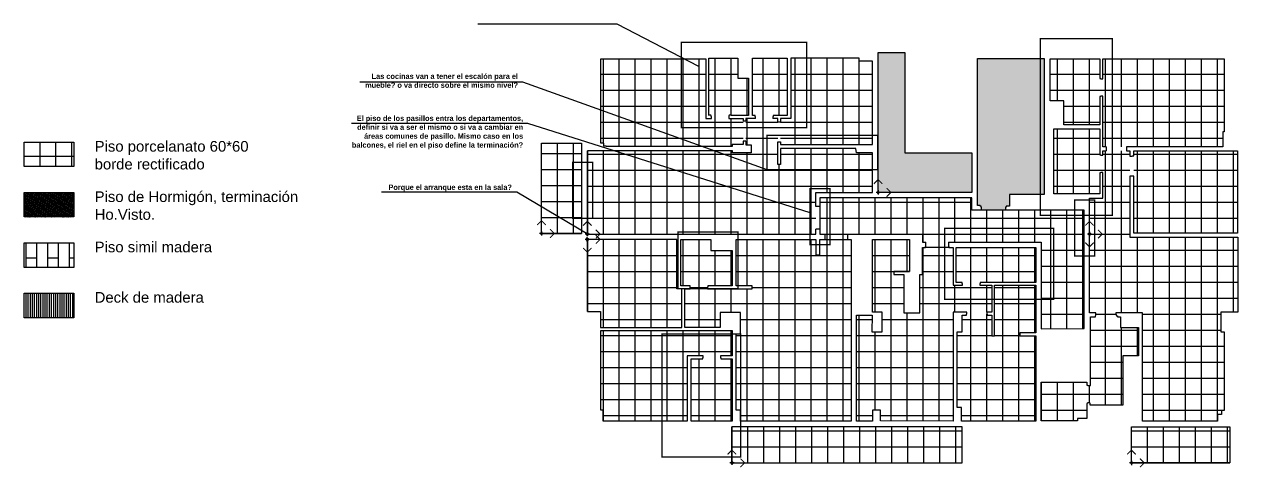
# Model space of a CAD drawing. Header units: metres. Extents: x 320 to 393, y -284 to -70.
# Drawn here: x 319.81 to 365.36, y -135.88 to -119.25 of the extents above; entities that cross this region are included whole.
import ezdxf

# ---------------------------------------------------------------- set-up
doc = ezdxf.new("R2010")
doc.units = ezdxf.units.M
for name, color, linetype in [('A-Cielorraso', 1, 'Continuous'), ('CIELORRASO HT', 123, 'Continuous'), ('contorno', 2, 'Continuous'), ('hatch piso hormigon', 253, 'Continuous'), ('Hatch pisos', 252, 'Continuous'), ('Hatch pisos balcones', 252, 'Continuous')]:
    doc.layers.add(name, color=color, linetype=linetype)
doc.layers.add('CORRECCIONES', color=1, linetype='Continuous', plot=False)
doc.styles.get("Standard").update_dxf_attribs({"font": 'arial.ttf'})
pattern_1 = [(0, (340.94563, -127.1151), (0, 0.6), []), (90, (340.94563, -127.1151), (-0.6, 4e-17), [])]
pattern_2 = [(0, (340.94563, -127.3151), (0, 0.6), []), (90, (340.94563, -127.3151), (-0.6, 4e-17), [])]
pattern_3 = [(0, (340.94563, -127.3151), (0, 0.6), []), (90, (340.94563, -127.3151), (-0.6, 4e-17), [])]
pattern_4 = [(0, (340.94563, -127.115), (0, 0.6), []), (90, (340.94563, -127.115), (-0.6, 4e-17), [])]

# ---------------------------------------------------------------- blocks, each defined once
blk = doc.blocks.new('dsdadaaa')
at = {"layer": 'contorno', "color": 1}
for p, q in [((338.433, -127.315), (338.273, -127.315)), ((338.352, -127.395), (338.352, -127.235))]:
    blk.add_line(p, q, dxfattribs=at)
at = {"layer": 'contorno', "color": 3, "const_width": 0.04}
blk.add_lwpolyline([(338.512, -127.635), (338.352, -127.795), (338.192, -127.635), (338.352, -127.795), (338.352, -127.315), (338.832, -127.315), (338.672, -127.475), (338.832, -127.315), (338.672, -127.155)], dxfattribs=at)
at = {"layer": 'contorno', "color": 1}
blk.add_circle((338.353, -127.315), 0.04, dxfattribs=at)

msp = doc.modelspace()

# ---------------------------------------------------------------- hatches: boundary and pattern name
at = {"layer": 'CIELORRASO HT', "transparency": 33554559}
h = msp.add_hatch(dxfattribs=at)
h.set_pattern_fill('ANSI31', color=256, scale=0.025, angle=225)
h.paths.add_polyline_path([(319.81, -129.337), (321.668, -129.337), (321.668, -130.25), (319.81, -130.25)])
at = {"layer": 'hatch piso hormigon', "true_color": 0x139b48, "transparency": 33554559}
h = msp.add_hatch(dxfattribs=at)
h.set_pattern_fill('ANSI36', color=114, scale=0.01)
h.set_pattern_definition([(45, (351.860926, -125.55388), (0.01683798, 0.06173926), [0.079375, -0.015875, 0, -0.015875])])
h.paths.add_polyline_path([(352.861, -124.075), (352.861, -120.305), (351.861, -120.305), (351.861, -125.534, -0.414218), (351.881, -125.554), (355.376, -125.554), (355.376, -124.075)])
h = msp.add_hatch(dxfattribs=at)
h.set_pattern_fill('ANSI36', color=114, scale=0.01)
h.paths.add_polyline_path([(358.096, -120.526), (355.596, -120.526), (355.596, -126.05), (355.696, -126.05), (355.696, -126.065), (355.731, -126.065), (355.731, -126.102), (355.746, -126.102), (355.746, -126.215), (356.646, -126.215), (356.646, -126.102), (356.661, -126.102), (356.661, -126.065), (356.796, -126.065), (356.796, -125.626), (358.096, -125.626)])
h = msp.add_hatch(dxfattribs=at)
h.set_pattern_fill('ANSI36', color=114, scale=0.01)
h.paths.add_polyline_path([(319.81, -125.562), (321.668, -125.562), (321.668, -126.475), (319.81, -126.475)])
at = {"layer": 'Hatch pisos'}
h = msp.add_hatch(dxfattribs=at)
h.set_pattern_fill('_USER', color=256, scale=0.6, double=1, pattern_type=0)
h.set_pattern_definition(pattern_1)
h.paths.add_polyline_path([(341.446, -123.704), (341.566, -123.704), (341.566, -123.82), (341.645, -123.82), (341.646, -120.549), (341.446, -120.549)])
h = msp.add_hatch(dxfattribs=at)
h.set_pattern_fill('_USER', color=256, scale=0.6, double=1, pattern_type=0)
h.set_pattern_definition(pattern_1)
h.paths.add_polyline_path([(345.391, -120.549), (341.646, -120.549), (341.646, -123.834), (346.376, -123.834), (346.376, -123.755), (346.789, -123.755), (346.789, -122.78), (345.391, -122.78)])
at = {"layer": 'Hatch pisos', "true_color": 0x636466}
h = msp.add_hatch(dxfattribs=at)
h.set_pattern_fill('_USER', color=251, scale=0.6, double=1, pattern_type=0)
h.set_pattern_definition(pattern_1)
h.paths.add_polyline_path([(346.271, -122.66), (346.341, -122.66), (346.341, -122.67), (346.996, -122.67), (346.996, -121.274), (346.595, -121.274), (346.595, -120.524), (345.501, -120.524), (345.501, -122.67), (345.511, -122.67), (345.511, -122.66), (345.581, -122.66), (345.581, -122.67), (345.591, -122.67), (345.591, -122.706), (345.601, -122.706), (345.601, -122.78), (346.251, -122.78), (346.251, -122.706), (346.261, -122.706), (346.261, -122.67), (346.271, -122.67)])
h.paths.add_polyline_path([(347.146, -122.67), (347.249, -122.67), (347.249, -122.706), (347.259, -122.706), (347.259, -122.78), (347.909, -122.78), (347.909, -122.706), (347.919, -122.706), (347.919, -122.67), (348.446, -122.67), (348.446, -120.524), (347.146, -120.524)])
at = {"layer": 'Hatch pisos'}
h = msp.add_hatch(dxfattribs=at)
h.set_pattern_fill('_USER', color=256, scale=0.6, double=1, pattern_type=0)
h.set_pattern_definition(pattern_1)
h.paths.add_polyline_path([(351.411, -123.76), (351.651, -123.76), (351.651, -120.626), (351.146, -120.626), (351.146, -120.524), (348.586, -120.524), (348.586, -122.78), (348.211, -122.78), (348.201, -122.78), (348.201, -123.76)])
at = {"layer": 'Hatch pisos', "true_color": 0x636466}
h = msp.add_hatch(dxfattribs=at)
h.set_pattern_fill('_USER', color=251, scale=0.6, double=1, pattern_type=0)
h.set_pattern_definition([(0, (359.7958, -127.1151), (0, 0.6), []), (90, (359.7958, -127.1151), (-0.6, 4e-17), [])])
h.paths.add_polyline_path([(360.18, -124.15), (360.18, -123.171), (358.456, -123.171), (358.456, -125.611), (360.18, -125.611), (360.18, -124.82), (360.216, -124.82), (360.216, -124.81), (360.29, -124.81), (360.29, -124.16), (360.216, -124.16), (360.216, -124.15)])
h.paths.add_polyline_path([(358.826, -122.121), (358.826, -123.021), (360.18, -123.021), (360.18, -121.954), (360.216, -121.954), (360.216, -121.944), (360.29, -121.944), (360.29, -121.944), (360.29, -121.294), (360.216, -121.294), (360.216, -121.284), (360.18, -121.284), (360.18, -120.541), (358.316, -120.54), (358.316, -122.121)])
at = {"layer": 'Hatch pisos'}
h = msp.add_hatch(dxfattribs=at)
h.set_pattern_fill('_USER', color=256, scale=0.6, double=1, pattern_type=0)
h.set_pattern_definition([(0, (359.7957, -127.1151), (0, 0.6), []), (90, (359.7957, -127.1151), (-0.6, 4e-17), [])])
h.paths.add_polyline_path([(364.795, -123.841), (364.795, -123.276), (364.846, -123.276), (364.846, -120.541), (360.291, -120.541), (360.29, -123.841)])
h.paths.add_polyline_path([(361.46, -123.99), (361.46, -127.076), (365.35, -127.076), (365.35, -123.991)], flags=17)
h.paths.add_polyline_path([(361.31, -127.226), (361.31, -123.99), (360.29, -123.99), (360.29, -125.766), (359.796, -125.766), (359.796, -130.063), (361.79, -130.063), (361.79, -134.129), (364.602, -134.135), (364.602, -133.881), (364.744, -133.881), (364.744, -133.726), (364.855, -133.726), (364.855, -130.783), (364.725, -130.783), (364.725, -130.043), (365.359, -130.043), (365.359, -127.226)])
h = msp.add_hatch(dxfattribs=at)
h.set_pattern_fill('_USER', color=256, scale=0.6, double=1, pattern_type=0)
h.set_pattern_definition(pattern_1)
h.paths.add_polyline_path([(349.525, -125.554), (351.646, -125.554), (351.646, -124.075), (351.046, -124.075), (351.029, -123.91), (348.201, -123.91), (348.201, -124.51), (348.091, -124.51), (348.091, -122.78), (346.899, -122.78), (346.899, -123.774), (347.095, -123.774), (347.095, -124.074), (346.395, -124.074), (346.393, -123.994), (340.946, -123.994), (340.946, -127.115), (349.525, -127.115)])
h = msp.add_hatch(dxfattribs=at)
h.set_pattern_fill('_USER', color=256, scale=0.6, double=1, pattern_type=0)
h.set_pattern_definition([(0, (0, 0), (0, 0.6), []), (90, (0, 0), (-0.6, 4e-17), [])])
h.paths.add_polyline_path([(319.81, -123.674), (321.668, -123.674), (321.668, -124.587), (319.81, -124.587)])
h = msp.add_hatch(dxfattribs=at)
h.set_pattern_fill('_USER', color=1, scale=0.6, double=1, pattern_type=0)
h.set_pattern_definition(pattern_4)
h.paths.add_polyline_path([(354.501, -125.754), (349.675, -125.754), (349.675, -126.085), (349.675, -126.935), (349.675, -127.115), (349.862, -127.115), (349.862, -127.315), (350.712, -127.315), (350.712, -127.115), (353.531, -127.115), (353.531, -127.415), (353.651, -127.415), (353.651, -127.579), (353.641, -127.579), (353.641, -127.615), (354.511, -127.615), (354.511, -127.579), (354.501, -127.579), (354.501, -127.415)])
h = msp.add_hatch(dxfattribs=at)
h.set_pattern_fill('_USER', color=1, scale=0.6, double=1, pattern_type=0)
h.set_pattern_definition(pattern_4)
h.paths.add_polyline_path([(357.985, -126.215), (355.376, -126.215), (355.376, -125.754), (354.501, -125.754), (354.501, -127.415), (357.985, -127.415)])
h = msp.add_hatch(dxfattribs=at)
h.set_pattern_fill('_USER', color=1, scale=0.6, double=1, pattern_type=0)
h.set_pattern_definition(pattern_4)
h.paths.add_polyline_path([(359.596, -126.215), (357.985, -126.215), (357.985, -127.415), (357.985, -130.665), (359.596, -130.662)])
h = msp.add_hatch(dxfattribs=at)
h.set_pattern_fill('_USER', color=256, scale=0.6, double=1, pattern_type=0)
h.set_pattern_definition(pattern_2)
h.paths.add_polyline_path([(344.495, -129.164), (344.31, -129.164), (344.31, -127.315), (340.946, -127.315), (340.946, -130.024), (341.445, -130.024), (341.445, -130.624), (344.495, -130.624)])
h.paths.add_polyline_path([(350.844, -127.315), (349.675, -127.315), (349.675, -127.895), (349.525, -127.895), (349.525, -127.315), (346.53, -127.315), (346.53, -129.054), (347.13, -129.054), (347.13, -129.164), (344.605, -129.164), (344.605, -130.624), (345.93, -130.624), (345.93, -130.062), (346.695, -130.062), (346.695, -130.862), (346.53, -130.862), (346.53, -133.724), (346.695, -133.724), (346.695, -134.125), (350.844, -134.125)])
h.paths.add_polyline_path([(346.38, -130.734), (341.695, -130.734), (341.695, -133.88), (344.695, -133.88), (344.695, -131.685), (346.38, -131.685)])
at = {"layer": 'Hatch pisos', "true_color": 0x636466}
h = msp.add_hatch(dxfattribs=at)
h.set_pattern_fill('_USER', color=251, scale=0.6, double=1, pattern_type=0)
h.set_pattern_definition(pattern_3)
h.paths.add_polyline_path([(344.46, -129.054), (344.799, -129.054), (344.799, -129.09), (344.809, -129.09), (344.809, -129.164), (345.459, -129.164), (345.459, -129.09), (345.469, -129.09), (345.469, -129.054), (346.38, -129.054), (346.38, -127.729), (345.58, -127.729), (345.58, -127.315), (344.46, -127.315)])
at = {"layer": 'Hatch pisos'}
h = msp.add_hatch(dxfattribs=at)
h.set_pattern_fill('_USER', color=256, scale=0.6, double=1, pattern_type=0)
h.set_pattern_definition(pattern_3)
h.paths.add_polyline_path([(356.125, -129.037), (355.679, -129.037), (355.679, -128.963), (355.689, -128.927), (357.785, -128.927), (357.785, -127.615), (354.79, -127.615), (354.79, -128.927), (355.019, -128.927), (355.019, -128.963), (355.029, -128.963), (355.029, -129.037), (354.68, -129.037), (354.68, -127.615), (354.511, -127.615), (353.651, -127.615), (353.531, -127.615), (353.531, -128.625), (353.424, -128.625), (353.424, -130.074), (352.824, -130.074), (352.824, -128.625), (352.444, -128.625), (352.444, -128.515), (353.044, -128.515), (353.044, -127.315), (351.646, -127.314), (351.645, -130.047), (352.01, -130.047), (352.01, -130.777), (351.63, -130.777), (351.631, -130.157), (351.044, -130.157), (351.044, -134.125), (351.644, -134.125), (351.644, -133.724), (351.944, -133.724), (351.944, -134.124), (354.68, -134.125), (354.678, -130.048), (355.193, -130.047), (355.193, -130.121), (355.183, -130.157), (355.01, -130.157), (355.01, -130.777), (354.83, -130.777), (354.83, -133.624), (354.995, -133.624), (354.995, -134.129), (357.785, -134.129), (357.785, -133.879), (357.785, -130.925), (357.185, -130.925), (357.185, -130.818), (357.785, -130.818), (357.785, -129.037), (356.235, -129.037), (356.235, -130.925), (356.125, -130.925), (356.125, -130.157), (355.953, -130.157), (355.953, -130.121), (355.943, -130.121), (355.943, -130.047), (356.125, -130.047)])
h = msp.add_hatch(dxfattribs=at)
h.set_pattern_fill('_USER', color=256, scale=0.6, double=1, pattern_type=0)
h.set_pattern_definition([(0, (359.7957, -127.1151), (0, 0.6), []), (90, (359.7957, -127.1151), (-0.6, 4e-17), [])])
h.paths.add_polyline_path([(361.04, -131.685), (361.64, -131.685), (361.64, -130.613), (360.955, -130.613), (360.955, -130.213), (360.848, -130.213), (360.848, -130.183), (360.803, -130.183), (360.803, -130.173), (360.793, -130.173), (360.793, -130.137), (360.783, -130.137), (360.783, -130.063), (360.033, -130.063), (360.033, -130.137), (360.028, -130.137), (360.023, -130.213), (359.831, -130.213), (359.831, -132.796), (359.811, -132.796), (359.737, -132.796), (359.737, -132.786), (359.694, -132.786), (359.696, -132.665), (357.985, -132.665), (357.985, -134.124), (359.346, -134.124), (359.346, -134.026), (359.696, -134.025), (359.696, -133.536), (359.691, -133.536), (359.691, -133.466), (359.701, -133.466), (359.701, -133.456), (359.737, -133.456), (359.737, -133.446), (359.811, -133.446), (359.811, -133.456), (359.821, -133.456), (359.821, -133.525), (361.04, -133.525)])
h = msp.add_hatch(dxfattribs=at)
h.set_pattern_fill('_USER', color=256, scale=0.6, double=1, pattern_type=0)
h.set_pattern_definition(pattern_2)
h.paths.add_polyline_path([(341.446, -133.724), (341.545, -133.724), (341.545, -134.13), (344.695, -134.13), (344.695, -133.88), (341.695, -133.88), (341.695, -130.734), (341.446, -130.734)])
at = {"layer": 'Hatch pisos', "true_color": 0x636466}
h = msp.add_hatch(dxfattribs=at)
h.set_pattern_fill('_USER', color=251, scale=0.6, double=1, pattern_type=0)
h.set_pattern_definition(pattern_2)
h.paths.add_polyline_path([(346.38, -131.795), (345.955, -131.795), (345.955, -131.759), (345.945, -131.759), (345.945, -131.685), (345.295, -131.685), (345.295, -131.759), (345.285, -131.759), (345.285, -131.795), (344.845, -131.795), (344.845, -134.125), (346.38, -134.125)])
at = {"layer": 'Hatch pisos balcones'}
h = msp.add_hatch(dxfattribs=at)
h.set_pattern_fill('_USER', color=256, scale=0.6, double=1, pattern_type=0)
h.set_pattern_definition([(0, (339.22536, -127.0951), (0, 0.6), []), (90, (339.22536, -127.0951), (-0.6, 4e-17), [])])
h.paths.add_polyline_path([(340.726, -123.704), (339.225, -123.704), (339.225, -127.095), (340.726, -127.095)])
h = msp.add_hatch(dxfattribs=at)
h.set_pattern_fill('AR-BRSTD', color=256, scale=0.006, angle=90, double=1)
h.paths.add_polyline_path([(319.81, -127.449), (321.668, -127.449), (321.668, -128.363), (319.81, -128.363)])
h = msp.add_hatch(dxfattribs=at)
h.set_pattern_fill('_USER', color=256, scale=0.6, double=1, pattern_type=0)
h.set_pattern_definition([(0, (346.37264, -135.6939), (0, 0.6), []), (90, (346.37264, -135.6939), (-0.6, 4e-17), [])])
h.paths.add_polyline_path([(346.373, -134.345), (346.373, -135.674, -0.414218), (346.393, -135.694), (355.013, -135.694), (355.013, -134.345)])
h = msp.add_hatch(dxfattribs=at)
h.set_pattern_fill('_USER', color=256, scale=0.6, double=1, pattern_type=0)
h.set_pattern_definition([(0, (361.3704, -135.696), (0, 0.6), []), (90, (361.3704, -135.696), (-0.6, 4e-17), [])])
h.paths.add_polyline_path([(361.37, -134.345), (361.37, -135.676, -0.414218), (361.39, -135.696), (365.065, -135.696), (365.065, -134.345)])

# ---------------------------------------------------------------- linework, layer by layer
at = {"layer": 'A-Cielorraso', "ltscale": 0.5}
for points in [[(319.81, -123.674), (321.668, -123.674), (321.668, -124.587), (319.81, -124.587)], [(319.81, -125.562), (321.668, -125.562), (321.668, -126.475), (319.81, -126.475)], [(319.81, -127.449), (321.668, -127.449), (321.668, -128.363), (319.81, -128.363)], [(319.81, -129.337), (321.668, -129.337), (321.668, -130.25), (319.81, -130.25)]]:
    msp.add_lwpolyline(points, close=True, dxfattribs=at)
at = {"layer": 'contorno'}
for p, q in [((346.899, -122.878), (346.789, -122.878)), ((348.091, -122.908), (348.201, -122.908)), ((346.899, -123.628), (346.789, -123.628)), ((348.091, -123.658), (348.201, -123.658)), ((360.419, -123.841), (360.419, -123.99)), ((361.189, -123.841), (361.189, -123.99)), ((360.29, -124.16), (360.29, -123.99)), ((360.29, -125.766), (360.29, -124.81)), ((349.862, -127.115), (349.862, -127.315)), ((350.712, -127.115), (350.712, -127.315)), ((354.511, -127.615), (353.641, -127.615))]:
    msp.add_line(p, q, dxfattribs=at)
for points in [[(341.446, -120.549), (345.391, -120.549), (345.391, -122.78), (345.601, -122.78)], [(346.789, -123.628), (346.789, -123.755), (346.376, -123.755), (346.376, -123.834), (341.646, -123.834), (341.646, -123.82), (341.566, -123.82), (341.566, -123.704), (341.446, -123.704), (341.446, -120.549)], [(345.601, -122.78), (345.601, -122.706), (345.591, -122.706), (345.591, -122.67), (345.581, -122.67), (345.581, -122.66), (345.511, -122.66), (345.511, -122.67), (345.501, -122.67), (345.501, -120.524), (346.595, -120.524), (346.595, -121.274), (346.996, -121.274), (346.996, -122.67), (346.341, -122.67), (346.341, -122.66), (346.271, -122.66), (346.271, -122.67), (346.261, -122.67), (346.261, -122.706), (346.251, -122.706), (346.251, -122.78)], [(347.259, -122.78), (347.259, -122.706), (347.249, -122.706), (347.249, -122.67), (347.146, -122.67), (347.146, -120.524), (348.446, -120.524), (348.446, -122.67), (347.919, -122.67), (347.919, -122.706), (347.909, -122.706), (347.909, -122.78)], [(348.201, -123.658), (348.201, -123.76), (351.411, -123.76), (351.651, -123.76), (351.651, -120.626), (351.146, -120.626), (351.146, -120.524), (348.586, -120.524), (348.586, -122.78), (348.211, -122.78), (348.201, -122.78), (348.201, -122.908)], [(355.596, -120.526), (358.096, -120.526), (358.096, -125.626), (356.796, -125.626), (356.796, -126.065), (356.661, -126.065), (356.661, -126.102), (356.646, -126.102), (356.646, -126.215), (355.746, -126.215), (355.746, -126.102), (355.731, -126.102), (355.731, -126.065), (355.696, -126.065), (355.696, -126.05), (355.596, -126.05), (355.596, -120.526)], [(358.316, -120.54), (360.18, -120.541), (360.18, -121.284), (360.216, -121.284), (360.216, -121.294), (360.29, -121.294)], [(360.29, -121.944), (360.29, -121.944), (360.216, -121.944), (360.216, -121.954), (360.18, -121.954), (360.18, -123.021), (358.826, -123.021), (358.826, -122.121), (358.316, -122.121), (358.316, -120.54)], [(360.29, -120.541), (364.846, -120.541), (364.846, -123.276), (364.795, -123.276), (364.795, -123.841), (361.189, -123.841)], [(360.29, -121.294), (360.291, -120.541)], [(360.419, -123.841), (360.29, -123.841), (360.29, -121.944)], [(346.251, -122.78), (346.789, -122.78), (346.789, -122.878)], [(347.259, -122.78), (346.899, -122.78), (346.899, -122.878)], [(348.091, -122.908), (348.091, -122.78), (347.909, -122.78)], [(358.456, -123.171), (360.18, -123.171), (360.18, -124.15), (360.216, -124.15), (360.216, -124.16), (360.29, -124.16)], [(360.29, -124.81), (360.216, -124.81), (360.216, -124.82), (360.18, -124.82), (360.18, -125.611), (358.456, -125.611), (358.456, -123.171)], [(346.899, -123.628), (346.899, -123.774), (347.095, -123.774), (347.095, -124.074), (346.395, -124.074), (346.393, -123.994), (340.946, -123.994), (340.946, -127.115), (349.525, -127.115), (349.525, -126.935)], [(349.525, -126.085), (349.525, -125.554), (351.646, -125.554), (351.646, -124.075), (351.046, -124.075), (351.029, -123.91), (348.201, -123.91), (348.201, -124.51), (348.091, -124.51), (348.091, -123.658)], [(360.29, -123.99), (360.419, -123.99)], [(361.189, -123.99), (361.31, -123.99), (361.31, -124.188)], [(361.31, -124.188), (361.31, -124.188), (361.325, -124.188), (361.399, -124.188), (361.399, -124.178), (361.46, -124.178), (361.46, -123.99), (365.351, -123.991), (365.35, -127.076), (361.46, -127.076), (361.46, -124.947), (361.435, -124.948), (361.399, -124.948), (361.399, -124.938), (361.31, -124.938)], [(361.31, -124.938), (361.31, -127.226), (365.359, -127.226), (365.359, -130.043), (364.725, -130.043), (364.725, -130.783), (364.855, -130.783), (364.855, -133.726), (364.744, -133.726), (364.744, -133.881), (364.602, -133.881), (364.602, -134.135), (361.79, -134.129), (361.79, -130.063), (360.783, -130.063)], [(349.675, -126.085), (349.525, -126.085)], [(354.501, -127.415), (357.985, -127.415), (357.985, -130.665), (359.596, -130.662), (359.596, -126.215), (355.376, -126.215), (355.376, -125.754), (349.675, -125.754), (349.675, -126.085)], [(349.675, -126.085), (349.675, -126.935)], [(360.033, -130.063), (359.796, -130.063), (359.796, -125.766), (360.29, -125.766)], [(349.675, -126.935), (349.525, -126.935)], [(349.675, -126.935), (349.675, -127.115), (349.862, -127.115)], [(344.46, -127.315), (345.58, -127.315), (345.58, -127.729), (346.38, -127.729), (346.38, -129.054), (345.469, -129.054), (345.469, -129.09), (345.459, -129.09), (345.459, -129.164)], [(344.809, -129.164), (344.809, -129.09), (344.799, -129.09), (344.799, -129.054), (344.46, -129.054), (344.46, -127.315)], [(350.712, -127.315), (350.844, -127.315), (350.844, -134.125), (346.695, -134.125), (346.695, -133.724), (346.53, -133.724), (346.53, -130.862), (346.695, -130.862), (346.695, -130.062), (345.93, -130.062), (345.93, -130.624), (344.605, -130.624), (344.605, -129.164), (344.809, -129.164)], [(345.459, -129.164), (347.13, -129.164), (347.13, -129.054), (346.53, -129.054), (346.53, -127.315), (349.525, -127.315), (349.525, -127.895), (349.675, -127.895), (349.675, -127.315), (349.862, -127.315)], [(349.862, -127.315), (350.712, -127.315)], [(350.712, -127.115), (353.531, -127.115), (353.531, -127.415), (353.651, -127.415)], [(352.01, -130.047), (351.645, -130.047), (351.646, -127.314), (353.044, -127.315), (353.044, -128.515), (352.444, -128.515), (352.444, -128.625), (352.824, -128.625), (352.824, -130.074), (353.424, -130.074), (353.424, -128.625), (353.531, -128.625), (353.531, -127.615), (353.641, -127.615), (353.641, -127.579), (353.651, -127.579), (353.651, -127.415)], [(354.501, -127.415), (354.501, -127.579), (354.511, -127.579), (354.511, -127.615), (354.68, -127.615), (354.68, -129.037), (355.029, -129.037)], [(354.79, -127.615), (357.785, -127.615), (357.785, -128.927), (355.689, -128.927), (355.689, -128.963), (355.679, -128.963), (355.679, -129.037)], [(355.029, -129.037), (355.029, -128.963), (355.019, -128.963), (355.019, -128.927), (354.79, -128.927), (354.79, -127.615)], [(355.953, -130.157), (356.125, -130.157), (356.125, -130.925), (356.235, -130.925), (356.235, -129.037), (357.785, -129.037), (357.785, -130.815), (357.785, -130.818), (357.185, -130.818), (357.185, -130.925), (357.785, -130.925), (357.785, -133.879), (357.785, -134.129), (354.995, -134.129), (354.995, -133.624), (354.83, -133.624), (354.83, -130.777), (355.01, -130.777), (355.01, -130.157), (355.183, -130.157)], [(355.679, -129.037), (356.125, -129.037), (356.125, -130.047), (355.943, -130.047), (355.943, -130.121), (355.953, -130.121), (355.953, -130.157)], [(355.183, -130.157), (355.183, -130.157), (355.183, -130.121), (355.193, -130.121), (355.193, -130.047), (354.678, -130.048), (354.68, -134.125), (351.944, -134.124), (351.944, -133.724), (351.644, -133.724), (351.644, -134.125), (351.044, -134.125), (351.044, -130.157), (351.631, -130.157), (351.63, -130.777), (352.01, -130.777), (352.01, -130.047)], [(357.985, -132.665), (359.696, -132.665), (359.694, -132.786), (359.737, -132.786), (359.737, -132.796), (359.811, -132.796), (359.831, -132.796), (359.831, -130.213), (360.023, -130.213), (360.028, -130.137), (360.033, -130.137), (360.033, -130.063)], [(360.783, -130.063), (360.783, -130.137), (360.793, -130.137), (360.793, -130.173), (360.803, -130.173), (360.803, -130.183), (360.848, -130.183), (360.848, -130.213), (360.955, -130.213), (360.955, -130.613), (361.64, -130.613), (361.64, -131.685), (361.04, -131.685), (361.04, -133.525), (359.821, -133.525), (359.821, -133.456), (359.811, -133.456), (359.811, -133.446), (359.737, -133.446), (359.737, -133.456), (359.701, -133.456), (359.701, -133.466), (359.691, -133.466), (359.691, -133.536), (359.696, -133.536), (359.696, -134.025), (359.346, -134.026), (359.346, -134.124), (357.985, -134.124), (357.985, -132.665)], [(341.446, -130.734), (346.38, -130.734), (346.38, -131.685), (345.945, -131.685)], [(345.295, -131.685), (344.695, -131.685), (344.695, -134.13), (341.545, -134.13), (341.545, -133.724), (341.446, -133.724), (341.446, -130.734)], [(345.945, -131.685), (345.945, -131.759), (345.955, -131.759), (345.955, -131.795), (346.38, -131.795), (346.38, -134.125), (344.845, -134.125), (344.845, -131.795), (345.285, -131.795), (345.285, -131.759), (345.295, -131.759), (345.295, -131.685)]]:
    msp.add_lwpolyline(points, dxfattribs=at)
for points in [[(351.861, -120.305), (352.861, -120.305), (352.861, -124.075), (355.376, -124.075), (355.376, -125.554), (351.861, -125.554)], [(340.726, -127.095), (339.225, -127.095), (339.225, -123.704), (340.726, -123.704)], [(344.495, -129.164), (344.31, -129.164), (344.31, -127.315), (340.946, -127.315), (340.946, -130.024), (341.445, -130.024), (341.445, -130.624), (344.495, -130.624)], [(346.373, -135.694), (355.013, -135.694), (355.013, -134.345), (346.373, -134.345)], [(365.065, -135.696), (361.37, -135.696), (361.37, -134.345), (365.065, -134.345)]]:
    msp.add_lwpolyline(points, close=True, dxfattribs=at)
at = {"layer": 'CORRECCIONES'}
for points in [[(345.136, -120.833), (342.067, -119.249), (336.833, -119.249)], [(347.693, -124.701), (338.523, -121.417), (332.402, -121.417)], [(349.304, -126.325), (338.716, -122.964), (332.091, -122.964)], [(340.982, -127.134), (338.295, -125.55), (333.225, -125.55)]]:
    msp.add_lwpolyline(points, dxfattribs=at)
at = {"layer": 'CORRECCIONES', "color": 1, "const_width": 0.05}
for points in [[(357.951, -119.793), (360.647, -119.793), (360.647, -126.41), (357.951, -126.41)], [(344.477, -119.931), (349.184, -119.931), (349.184, -123.127), (344.477, -123.127)], [(347.693, -123.408), (351.847, -123.408), (351.847, -124.701), (347.693, -124.701)], [(340.399, -124.425), (341.146, -124.425), (341.146, -126.528), (340.399, -126.528)], [(349.304, -125.414), (350.052, -125.414), (350.052, -127.517), (349.304, -127.517)], [(359.241, -125.839), (359.989, -125.839), (359.989, -127.942), (359.241, -127.942)], [(344.352, -127.039), (346.597, -127.039), (346.597, -129.162), (344.352, -129.162)], [(354.355, -126.9), (358.447, -126.9), (358.447, -129.564), (354.355, -129.564)], [(343.748, -135.477), (346.697, -135.477), (346.697, -130.86), (343.748, -130.86)]]:
    msp.add_lwpolyline(points, close=True, dxfattribs=at)

# ---------------------------------------------------------------- block references
at = {"layer": 'contorno', "xscale": -1, "rotation": 180}
for p in [(13.508, -252.869), (0.873, -254.41), (2.593, -254.43), (21.443, -254.43), (8.02, -263.009), (23.018, -263.011)]:
    msp.add_blockref('dsdadaaa', p, dxfattribs=at)
at = {"layer": 'contorno'}
for p in [(21.443, 0.2), (2.593, 0)]:
    msp.add_blockref('dsdadaaa', p, dxfattribs=at)

# ---------------------------------------------------------------- texts
at = {"char_height": 0.4, "attachment_point": 1}
for s, width, insert in [('Piso porcelanato 60*60\\Pborde rectificado', 5.95615, (322.451, -123.625)), ('Piso de Hormigón, terminación\\PHo.Visto.', 8.10151, (322.451, -125.513)), ('Piso simil madera', 8.10151, (322.451, -127.4)), ('Deck de madera', 8.10151, (322.451, -129.288))]:
    msp.add_mtext_dynamic_manual_height_columns(s, width=width, gutter_width=12.5, heights=[0], dxfattribs=dict(at, insert=insert))
at = {"layer": 'CORRECCIONES', "char_height": 0.2, "attachment_point": 3}
for s, insert in [('{\\fCentury Gothic|b1|i0|c0|p34;Las cocinas van a tener el escalón para el mueble? o va directo sobre el mismo nivel?}', (338.343, -121.097)), ('{\\fCentury Gothic|b1|i0|c0|p34;El piso de los pasillos entra los departamentos, definir si va a ser el mismo o si va a cambiar en áreas comunes de pasillo. Mismo caso en los balcones, el riel en el piso define la terminación?}', (338.536, -122.673)), ('{\\fCentury Gothic|b1|i0|c0|p34;Porque el arranque esta en la sala?}', (338.115, -125.259))]:
    msp.add_mtext_dynamic_manual_height_columns(s, width=6.47444, gutter_width=0.75, heights=[0], dxfattribs=dict(at, insert=insert))

doc.saveas('drawing.dxf')
